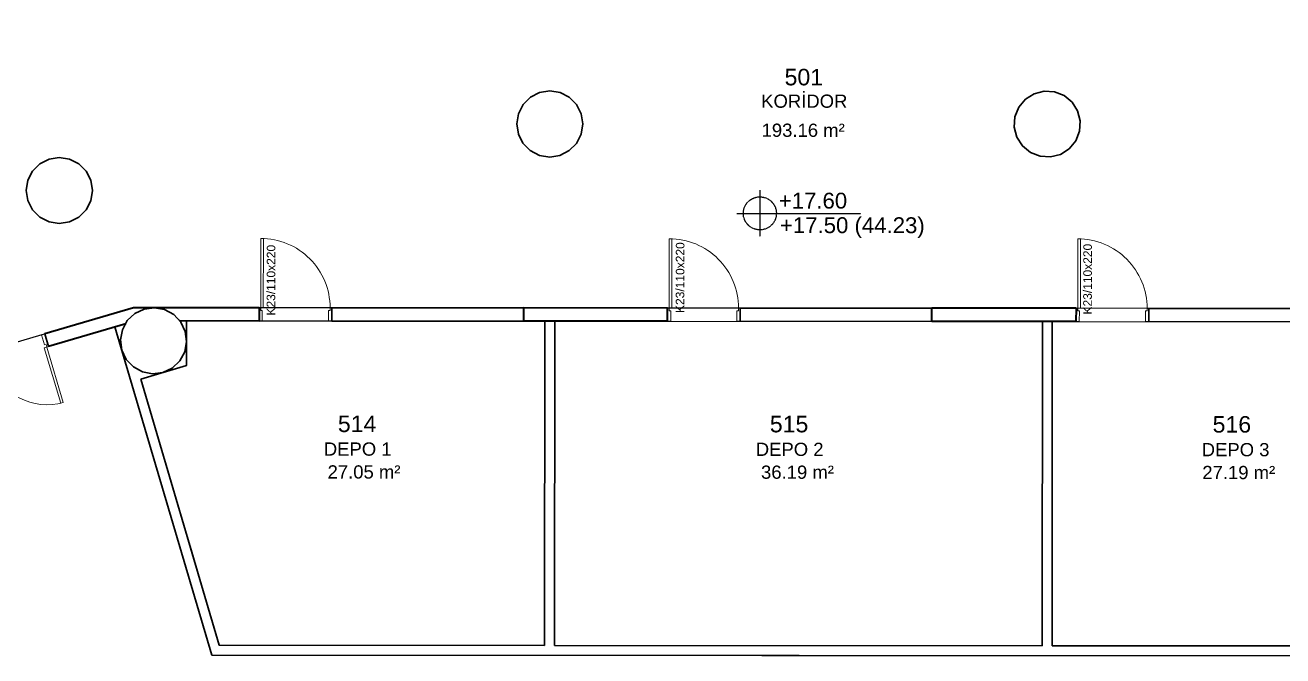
# Model space of a CAD drawing. Header units: millimetres. Extents: x 62878 to 70819, y -67946 to -61850.
# Drawn here: x 64662 to 66564, y -63915 to -62960 of the extents above; entities that cross this region are included whole.
import ezdxf
from ezdxf.enums import TextEntityAlignment as Align

# ---------------------------------------------------------------- set-up
doc = ezdxf.new("R2010")
doc.units = ezdxf.units.MM
doc.linetypes.add('HIDDEN', pattern=[0.375, 0.25, -0.125])
doc.layers.add('alan hesabı1', color=7, linetype='Continuous', plot=False)
for name, color, linetype in [('Alan yazısı 2', 6, 'Continuous'), ('KOT-yeni', 2, 'HIDDEN'), ('MAH-ADI 2', 11, 'Continuous'), ('Mahal no.-yeni', 7, 'Continuous')]:
    doc.layers.add(name, color=color, linetype=linetype)
for name, color, linetype, lineweight in [('BAP', 41, 'Continuous', 30), ('DUVAR-GAZBETON', 84, 'Continuous', 35), ('DUVAR-yeni', 3, 'Continuous', 30), ('kapı-yeni', 3, 'Continuous', 13)]:
    doc.layers.add(name, color=color, linetype=linetype, lineweight=lineweight)
doc.styles.add('bold', font='arial.ttf', dxfattribs={"height": 10})

msp = doc.modelspace()

# ---------------------------------------------------------------- linework, layer by layer
at = {"layer": 'alan hesabı1'}
for points in [[(66651.4, -63389), (66251.4, -63388.7), (66033.4, -63388.6), (65633.4, -63388.4), (65415.5, -63388.2), (65015.5, -63388), (64825.8, -63387.9), (64681.8, -63430.4), (64528.3, -63475.6), (63980.9, -63637.1), (63877.1, -63285.9), (63857.6, -63219.9), (63839.4, -63158.4), (64657.7, -62938.9), (64967.4, -62896.9), (65229.4, -62861.4), (65387.9, -62839.9), (65436.9, -62833.2), (65824.9, -62833.5), (65841.9, -62833.5), (66226.8, -62833.7), (66275.2, -62840.3), (66433.7, -62861.8), (66646.8, -62890.8)], [(65462.8, -63408.3), (66200.4, -63408.7), (66200.1, -63899.3), (65462.5, -63898.8), (65462.8, -63408.3)], [(66867.8, -63420.7), (66823.1, -63571.8), (66766.2, -63763.5), (66721.5, -63914.6), (64944.1, -63913.5)]]:
    msp.add_lwpolyline(points, dxfattribs=at)
for points in [[(65447.5, -63898.8), (65447.5, -63757.2), (65447.6, -63698), (65447.6, -63598.3), (65447.7, -63475.6), (65447.8, -63408.2), (65447.8, -63408.2), (65447.8, -63408.2), (65447.8, -63408.2), (65447.8, -63408.2), (65411.8, -63408.2), (65011.8, -63408), (64906, -63407.9), (64905.9, -63475.3), (64836.5, -63495.7), (64857.1, -63565.5), (64913.7, -63757.3), (64955.3, -63898.5)], [(66215.1, -63899.3), (66215.2, -63757.7), (66215.2, -63698.5), (66215.3, -63598.8), (66215.3, -63476.1), (66215.4, -63408.7), (66215.4, -63408.7), (66215.4, -63408.7), (66215.4, -63408.7), (66215.4, -63408.7), (66251.3, -63408.7), (66651.3, -63409), (66760, -63409.1), (66760, -63477.5), (66829.3, -63498), (66808.7, -63567.5), (66751.9, -63759.3), (66710.3, -63899.6)]]:
    msp.add_lwpolyline(points, close=True, dxfattribs=at)
at = {"layer": 'BAP'}
for points in [[(65505.3, -63109.8), (65502.9, -63094.3), (65495.8, -63080.4), (65484.7, -63069.3), (65470.8, -63062.2), (65455.3, -63059.8), (65439.9, -63062.2), (65426, -63069.3), (65414.9, -63080.3), (65407.8, -63094.3), (65405.3, -63109.7), (65407.8, -63125.2), (65414.8, -63139.1), (65425.9, -63150.2), (65439.8, -63157.3), (65455.3, -63159.8), (65470.7, -63157.3), (65484.7, -63150.2), (65495.8, -63139.2), (65502.9, -63125.2)], [(66257.6, -63105.2), (66253.7, -63090.1), (66245.3, -63076.8), (66233.3, -63066.9), (66218.7, -63061.1), (66203.1, -63060.1), (66188, -63064), (66174.8, -63072.4), (66164.8, -63084.5), (66159, -63099), (66158, -63114.6), (66161.9, -63129.8), (66170.3, -63143), (66182.4, -63153), (66196.9, -63158.7), (66212.5, -63159.7), (66227.7, -63155.8), (66240.9, -63147.4), (66250.9, -63135.4), (66256.6, -63120.8)], [(64763.4, -63210.5), (64761, -63195), (64753.9, -63181.1), (64742.8, -63170), (64728.9, -63162.9), (64713.4, -63160.4), (64698, -63162.9), (64684, -63170), (64673, -63181), (64665.8, -63194.9), (64663.4, -63210.4), (64665.8, -63225.8), (64672.9, -63239.8), (64684, -63250.9), (64697.9, -63258), (64713.4, -63260.4), (64728.8, -63258), (64742.8, -63250.9), (64753.8, -63239.8), (64760.9, -63225.9)], [(64905.9, -63439.2), (64903.9, -63423.7), (64897.2, -63409.6), (64886.4, -63398.2), (64872.7, -63390.7), (64857.3, -63387.9), (64841.8, -63389.9), (64827.7, -63396.6), (64816.3, -63407.4), (64808.8, -63421.1), (64806, -63436.5), (64808, -63452), (64814.7, -63466.1), (64825.5, -63477.5), (64839.2, -63485), (64854.6, -63487.8), (64870.1, -63485.8), (64884.2, -63479.1), (64895.6, -63468.3), (64903.1, -63454.6)]]:
    msp.add_lwpolyline(points, close=True, dxfattribs=at)
at = {"layer": 'DUVAR-GAZBETON', "ltscale": 0.5}
msp.add_line((64730.9, -63257.2), (64730.8, -63257), dxfattribs=at)
at = {"layer": 'DUVAR-GAZBETON'}
for p, q in [((64825.8, -63387.9), (64691.4, -63427.5)), ((65015.5, -63388), (64825.8, -63387.9)), ((64813.8, -63412.1), (64697, -63446.5))]:
    msp.add_line(p, q, dxfattribs=at)
for points in [[(65015.5, -63388), (65015.5, -63408)], [(65633.4, -63388.4), (65415.5, -63388.2)], [(65415.5, -63388.2), (65415.5, -63408.2)], [(65633.4, -63408.4), (65633.4, -63388.4)], [(66251.4, -63388.7), (66033.4, -63388.6)], [(66033.4, -63408.6), (66033.4, -63388.6)], [(66251.4, -63388.7), (66251.3, -63408.7)], [(65015.5, -63408), (64895.6, -63407.9)], [(65633.4, -63408.4), (65415.5, -63408.2)], [(66251.3, -63408.7), (66033.4, -63408.6)]]:
    msp.add_lwpolyline(points, dxfattribs=at)
at = {"layer": 'DUVAR-yeni', "ltscale": 5}
for p, q in [((65125.5, -63388), (65415.5, -63388.2)), ((65125.5, -63388), (65125.5, -63408)), ((65743.4, -63388.4), (66033.4, -63388.6)), ((65743.4, -63388.4), (65743.4, -63408.4)), ((66361.4, -63388.8), (66361.3, -63408.8)), ((66651.4, -63389), (66361.4, -63388.8)), ((64905.9, -63475.3), (64906, -63407.9)), ((65125.5, -63408), (65415.5, -63408.2)), ((65447.8, -63408.2), (65447.5, -63898.8)), ((65462.8, -63408.3), (65462.5, -63898.8)), ((65743.4, -63408.4), (66033.4, -63408.6)), ((66200.4, -63408.7), (66200.1, -63899.3)), ((66215.4, -63408.7), (66215.1, -63899.3)), ((66361.3, -63408.8), (66651.3, -63409)), ((64691.3, -63427.4), (64697, -63446.5)), ((64797.6, -63416.8), (64944.1, -63913.5)), ((64812, -63412.6), (64812.5, -63414.3)), ((64836.5, -63495.7), (64905.9, -63475.3)), ((64836.5, -63495.7), (64955.3, -63898.5)), ((64955.3, -63898.5), (65447.5, -63898.8)), ((65462.5, -63898.8), (66200.1, -63899.3)), ((66215.1, -63899.3), (66710.3, -63899.6)), ((64944.1, -63913.5), (66721.5, -63914.6))]:
    msp.add_line(p, q, dxfattribs=at)
at = {"layer": 'kapı-yeni'}
for points in [[(65123, -63388), (65125.5, -63388), (65125.5, -63408), (65120.5, -63408), (65120.5, -63392), (65123, -63392), (65123, -63388, 0.414214), (65018.1, -63283), (65018, -63388), (65015.5, -63388), (65015.5, -63408), (65020.5, -63408), (65020.5, -63392), (65018, -63392), (65018, -63388), (65022, -63388), (65022.1, -63283), (65018.1, -63283)], [(65740.9, -63388.4), (65743.4, -63388.4), (65743.4, -63408.4), (65738.4, -63408.4), (65738.4, -63392.4), (65740.9, -63392.4), (65740.9, -63388.4, 0.414214), (65636, -63283.4), (65635.9, -63388.4), (65633.4, -63388.4), (65633.4, -63408.4), (65638.4, -63408.4), (65638.4, -63392.4), (65635.9, -63392.4), (65635.9, -63388.4), (65639.9, -63388.4), (65640, -63283.4), (65636, -63283.4)], [(66358.9, -63388.8), (66361.4, -63388.8), (66361.3, -63408.8), (66356.3, -63408.8), (66356.4, -63392.8), (66358.9, -63392.8), (66358.9, -63388.8, 0.414214), (66253.9, -63283.7), (66253.9, -63388.7), (66251.4, -63388.7), (66251.3, -63408.7), (66256.3, -63408.7), (66256.4, -63392.7), (66253.9, -63392.7), (66253.9, -63388.7), (66257.9, -63388.7), (66257.9, -63283.7), (66253.9, -63283.7)], [(64719.4, -63531.2), (64715.6, -63532.3), (64690.7, -63448.4), (64694.6, -63447.3), (64693.4, -63443.4), (64691, -63444.1), (64686.5, -63428.8), (64691.3, -63427.3), (64697, -63446.5), (64694.6, -63447.3), (64719.4, -63531.2, -0.414214), (64610.7, -63472.1, -0.414214), (64551.6, -63580.8), (64526.8, -63496.9), (64524.4, -63497.6), (64518.7, -63478.5), (64523.5, -63477), (64528, -63492.4), (64525.6, -63493.1), (64526.8, -63496.9), (64530.6, -63495.8), (64555.4, -63579.7), (64551.6, -63580.8)]]:
    msp.add_lwpolyline(points, format="xyb", dxfattribs=at)
at = {"layer": 'KOT-yeni'}
for p, q in [((65773.1, -63210.1), (65773.1, -63280.1)), ((65738.1, -63245.1), (65925.7, -63245.2))]:
    msp.add_line(p, q, dxfattribs=at)
msp.add_circle((65773.1, -63245.1), 25, dxfattribs=at)

# ---------------------------------------------------------------- texts
at = {"layer": 'Alan yazısı 2', "style": 'bold'}
for s, p in [('193.16 m²', (65838.6, -63119.3)), ('27.05 m²', (65174.3, -63636.3)), ('36.19 m²', (65830, -63636.7)), ('27.19 m²', (66497.5, -63637.2))]:
    msp.add_text(s, height=20, rotation=359.9643, dxfattribs=at).set_placement(p, align=Align.MIDDLE_CENTER)
at = {"layer": 'kapı-yeni', "style": 'bold'}
for p in [(65033.6, -63346.2), (65652.4, -63342.3), (66268.8, -63344.6)]:
    msp.add_text('K23/110x220', height=13, rotation=89.887, dxfattribs=at).set_placement(p, align=Align.MIDDLE_CENTER)
at = {"layer": 'KOT-yeni', "style": 'bold'}
for s, p in [('+17.60', (65801.7, -63237.8)), ('+17.50 (44.23)', (65803.5, -63274.9))]:
    msp.add_text(s, height=24, rotation=359.9643, dxfattribs=at).set_placement(p)
at = {"layer": 'MAH-ADI 2', "style": 'bold'}
for s, p in [('KORİDOR', (65840.3, -63075.3)), ('DEPO 1', (65164.8, -63601.7)), ('DEPO 2', (65818.2, -63602.1)), ('DEPO 3', (66492.7, -63602.6))]:
    msp.add_text(s, height=20, rotation=359.9643, dxfattribs=at).set_placement(p, align=Align.MIDDLE_CENTER)
at = {"layer": 'Mahal no.-yeni', "color": 1, "style": 'bold'}
for s, p in [('501', (65839.6, -63038.9)), ('514', (65163.9, -63563.5)), ('515', (65817.3, -63563.9)), ('516', (66487.1, -63564.3))]:
    msp.add_text(s, height=25, rotation=359.9643, dxfattribs=at).set_placement(p, align=Align.MIDDLE_CENTER)

doc.saveas('drawing.dxf')
